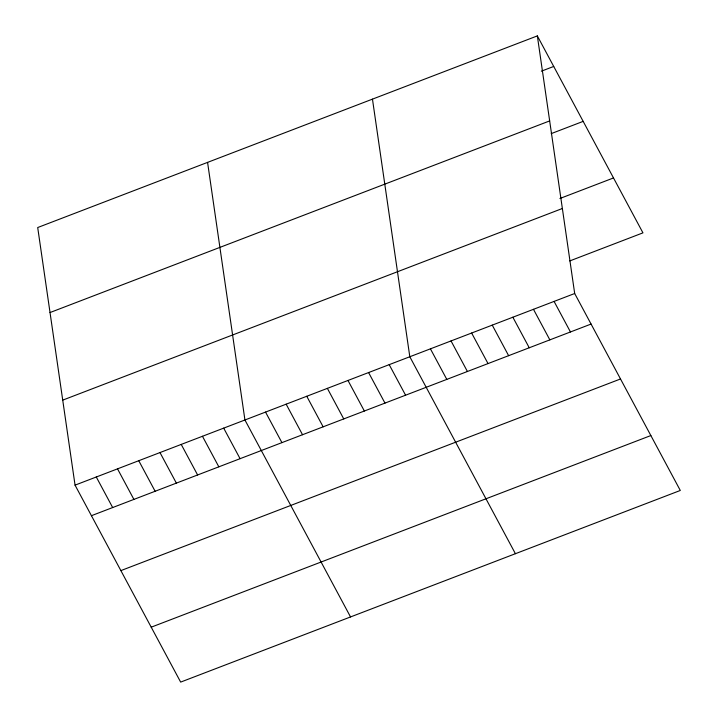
<?xml version="1.0" encoding="UTF-8"?>
<svg xmlns="http://www.w3.org/2000/svg" width="718" height="718" viewBox="0 0 718 718"><rect width="100%" height="100%" fill="white"/><g stroke="black" fill="none" stroke-linecap="round" stroke-linejoin="round"><path stroke-width="1.08" d="M537.342 35.9L37.704 227.534L75.049 485.144L180.658 682.1L680.296 490.466L574.687 293.509L537.342 35.9L642.951 232.856L569.787 260.921M541.354 71.19L553.722 66.451M50.027 312.545L549.665 120.911M551.218 133.62L583.169 121.369M559.914 198.5L613.504 177.947M62.726 400.132L562.365 208.498M75.049 485.144L574.687 293.509M91.428 515.695L591.076 324.06M120.875 570.604L620.514 378.969M151.211 627.182L650.858 435.548M554.081 301.416L570.46 331.967M533.474 309.314L549.853 339.865M512.858 317.221L529.238 347.772M492.252 325.128L508.631 355.679M471.636 333.035L488.025 363.586M451.03 340.933L467.409 371.484M430.423 348.84L446.802 379.391M515.416 553.704L409.807 356.747L372.462 99.138M389.201 364.654L405.58 395.205M368.585 372.552L384.974 403.103M347.979 380.459L364.358 411.01M327.372 388.366L343.751 418.917M306.757 396.273L323.136 426.824M286.15 404.18L302.529 434.722M265.534 412.078L281.923 442.629M350.537 616.941L244.928 419.985L207.574 162.376M223.693 428.134L240.072 458.676M202.458 436.275L218.837 466.826M181.223 444.415L197.603 474.966M159.988 452.564L176.368 483.115M138.754 460.705L155.133 491.256M117.519 468.854L133.898 499.405M96.284 476.994L112.663 507.545"/></g></svg>
